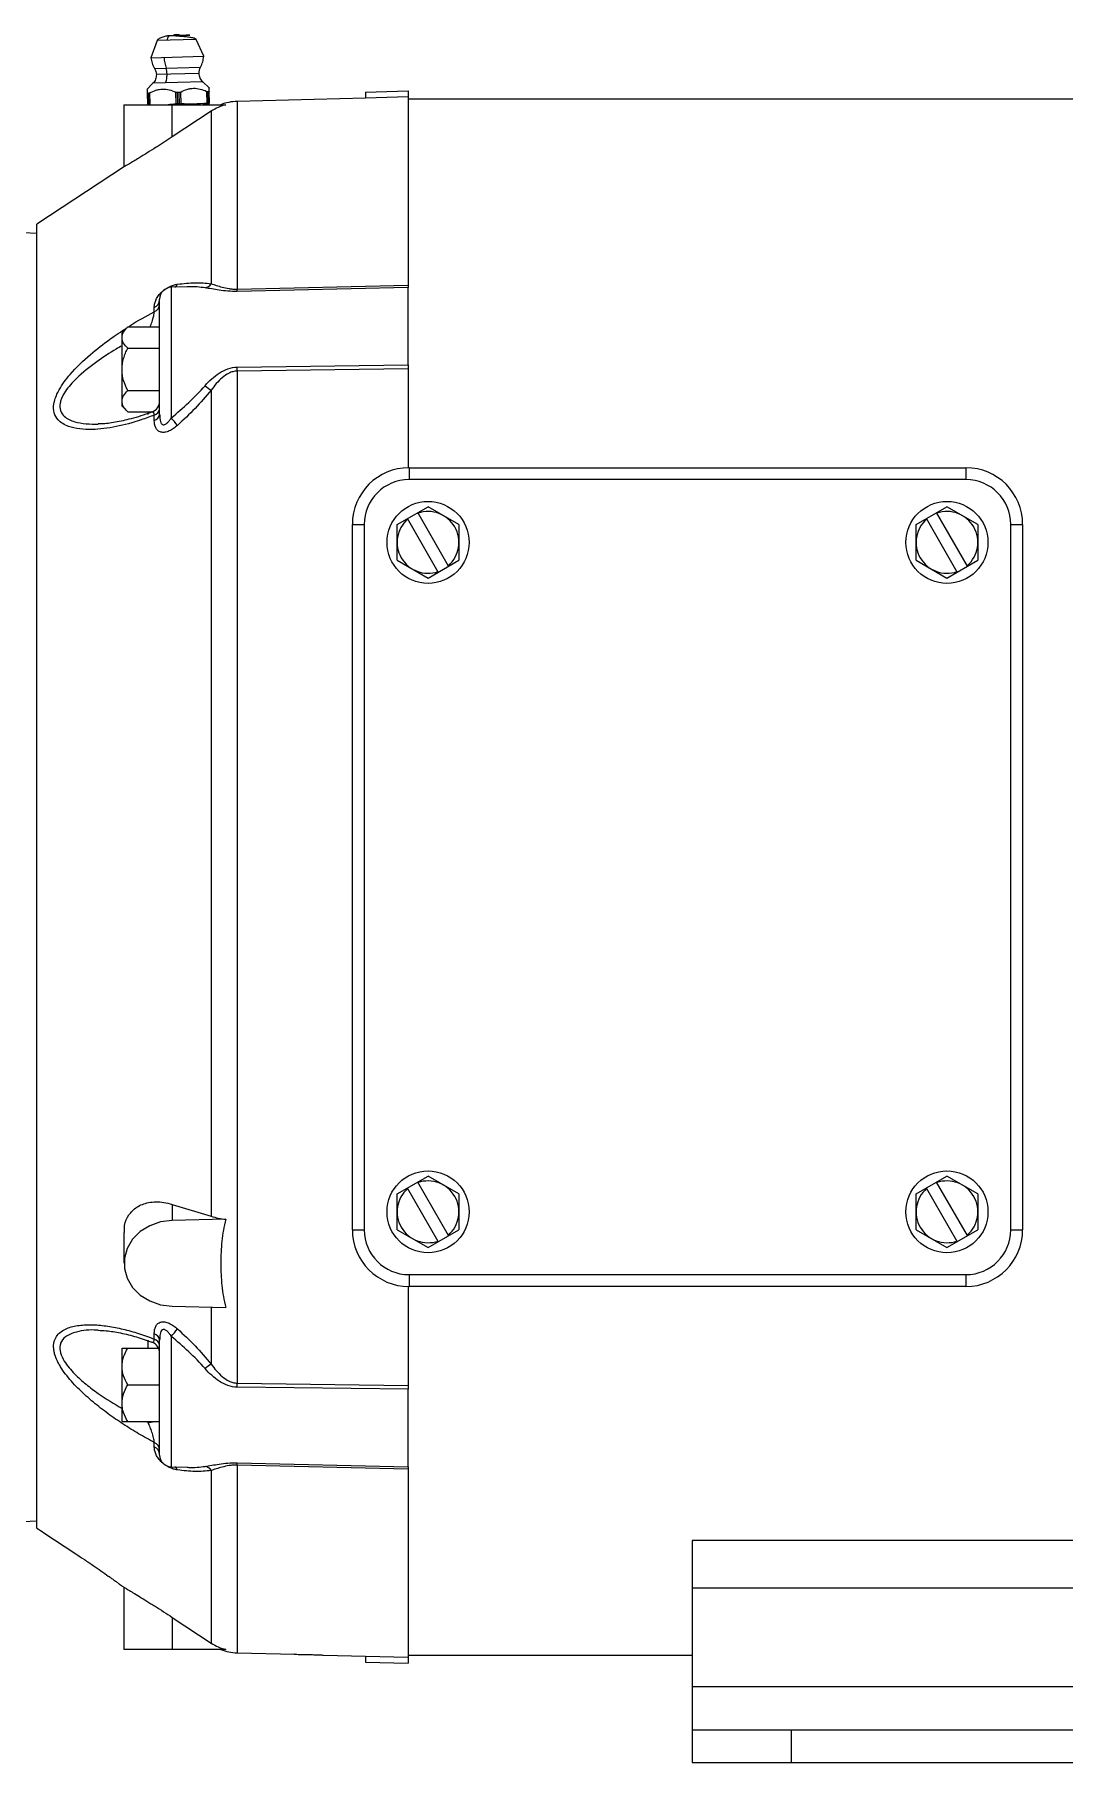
# Model space of a CAD drawing. Header units: inches. Extents: x -11.8 to 9.3, y -4.5 to 4.5.
# Drawn here: x -6.29 to -1.09, y -4.47 to 4.25 of the extents above; entities that cross this region are included whole.
import ezdxf

# ---------------------------------------------------------------- set-up
doc = ezdxf.new("R2010")
doc.units = ezdxf.units.IN
doc.header["$MEASUREMENT"] = 0

msp = doc.modelspace()

# ---------------------------------------------------------------- linework, layer by layer
at = {"color": 7, "linetype": 'Continuous', "lineweight": 15}
for p, q in [((-5.6733, 4.2245), (-5.7059, 4.1372)), ((-5.4764, 4.2296), (-5.6733, 4.2245)), ((-5.4392, 4.1442), (-5.4764, 4.2296)), ((-5.7059, 4.1372), (-5.4392, 4.1442)), ((-5.4113, 3.9842), (-5.4432, 4.0145)), ((-5.6952, 4.0079), (-5.7254, 3.976)), ((-5.7243, 3.9593), (-5.7228, 3.9)), ((-5.7187, 3.9572), (-5.7218, 3.9572)), ((-5.7203, 3.9005), (-5.7218, 3.9572)), ((-5.7187, 3.9572), (-5.7172, 3.9006)), ((-5.7101, 3.9003), (-5.7116, 3.9597)), ((-5.5807, 3.9631), (-5.5791, 3.9038)), ((-5.5648, 3.9613), (-5.5709, 3.9611)), ((-5.5695, 3.9044), (-5.5709, 3.9611)), ((-5.5648, 3.9613), (-5.5633, 3.9046)), ((-5.5536, 3.9044), (-5.5552, 3.9638)), ((-5.4243, 3.9672), (-5.4227, 3.9079)), ((-5.414, 3.9652), (-5.417, 3.9651)), ((-5.4156, 3.9085), (-5.417, 3.9651)), ((-5.414, 3.9652), (-5.4125, 3.9085)), ((-5.41, 3.9082), (-5.4115, 3.9675)), ((-4.6215, 3.9335), (-5.2702, 3.9165)), ((-4.6215, 3.9635), (-4.4065, 3.9691)), ((-4.6215, 3.9635), (-4.6215, 3.9334)), ((-4.4065, 3.939), (-4.6215, 3.9334)), ((-4.4065, 3.9691), (-4.4065, 2.9886)), ((4.4065, 3.928), (-4.4065, 3.928)), ((-5.8415, 3.9), (-5.8415, 3.5874)), ((-5.8415, 3.9), (-5.3268, 3.9)), ((-5.7172, 3.9006), (-5.7203, 3.9005)), ((-5.598, 3.7375), (-5.598, 3.9)), ((-5.4011, 3.867), (-5.598, 3.7375)), ((-5.5633, 3.9046), (-5.5695, 3.9044)), ((-5.5085, 3.9), (-5.442, 3.9017)), ((-5.442, 3.9017), (-5.414, 3.9085)), ((-5.4228, 3.9022), (-5.4093, 3.9051)), ((-5.4156, 3.9085), (-5.4125, 3.9085)), ((-5.4011, 3.867), (-5.4011, 2.9957)), ((-5.8387, 3.5876), (-6.2815, 3.2963)), ((-6.2815, 3.25), (-6.8439, 3.2795)), ((-6.2815, -3.2868), (-6.2815, 3.2963)), ((-5.5221, 2.9799), (-5.6031, 2.9778)), ((-5.2702, 2.9686), (-4.4065, 2.9886)), ((-4.4065, 2.9772), (-5.2702, 2.957)), ((-4.4065, 2.5861), (-4.4065, 2.9772)), ((-5.6615, 2.3373), (-5.6615, 2.9178)), ((-5.6885, 2.8543), (-5.6885, 2.876)), ((-5.8228, 2.7775), (-5.8515, 2.7488)), ((-5.8515, 2.3778), (-5.8515, 2.7488)), ((-5.8228, 2.7775), (-5.6615, 2.7775)), ((-5.8228, 2.6704), (-5.6615, 2.6704)), ((-5.2702, 2.5752), (-4.4065, 2.5861)), ((-4.4065, 2.566), (-5.2702, 2.5546)), ((-5.2702, 2.5546), (-5.2702, -2.5546)), ((-4.4065, 2.566), (-4.4065, 2.067)), ((-5.8228, 2.4562), (-5.6615, 2.4562)), ((-5.4011, 2.4586), (-5.4011, -1.7126)), ((-5.8515, 2.3778), (-5.8228, 2.3491)), ((-5.8228, 2.3491), (-5.6981, 2.3491)), ((-5.6885, 2.306), (-5.6885, 2.3328)), ((-4.4025, 2.067), (-1.5905, 2.067)), ((-4.4025, 2.067), (-4.4025, 2.007)), ((-1.5905, 2.007), (-4.4025, 2.007)), ((-1.5905, 2.067), (-1.5905, 2.007)), ((-4.4625, 1.7801), (-4.3065, 1.8701)), ((-4.2025, 1.5699), (-4.3585, 1.8401)), ((-4.1505, 1.7801), (-4.3065, 1.8701)), ((-1.8425, 1.7801), (-1.6865, 1.8701)), ((-1.5825, 1.5699), (-1.7385, 1.8401)), ((-1.5305, 1.7801), (-1.6865, 1.8701)), ((-4.6885, 1.781), (-4.6285, 1.781)), ((-4.6885, -1.781), (-4.6885, 1.781)), ((-4.6285, 1.781), (-4.6285, -1.781)), ((-4.4625, 1.5999), (-4.4625, 1.7801)), ((-4.2545, 1.5399), (-4.4105, 1.8101)), ((-4.1505, 1.7801), (-4.1505, 1.5999)), ((-1.8425, 1.5999), (-1.8425, 1.7801)), ((-1.6345, 1.5399), (-1.7905, 1.8101)), ((-1.5305, 1.7801), (-1.5305, 1.5999)), ((-1.3645, -1.781), (-1.3645, 1.781)), ((-1.3645, 1.781), (-1.3045, 1.781)), ((-1.3045, 1.781), (-1.3045, -1.781)), ((-4.4625, 1.5999), (-4.3065, 1.5099)), ((-4.3065, 1.5099), (-4.1505, 1.5999)), ((-1.8425, 1.5999), (-1.6865, 1.5099)), ((-1.6865, 1.5099), (-1.5305, 1.5999)), ((-4.4625, -1.5999), (-4.3065, -1.5099)), ((-4.2545, -1.8401), (-4.4105, -1.5699)), ((-4.2025, -1.8101), (-4.3585, -1.5399)), ((-4.1505, -1.5999), (-4.3065, -1.5099)), ((-1.8425, -1.5999), (-1.6865, -1.5099)), ((-1.6345, -1.8401), (-1.7905, -1.5699)), ((-1.5825, -1.8101), (-1.7385, -1.5399)), ((-1.5305, -1.5999), (-1.6865, -1.5099)), ((-5.598, -1.6523), (-5.4011, -1.7126)), ((-5.598, -1.6523), (-5.598, -1.7336)), ((-4.4625, -1.7801), (-4.4625, -1.5999)), ((-4.1505, -1.5999), (-4.1505, -1.7801)), ((-1.8425, -1.7801), (-1.8425, -1.5999)), ((-1.5305, -1.5999), (-1.5305, -1.7801)), ((-5.3268, -1.7274), (-5.598, -1.7336)), ((-5.8415, -1.7937), (-5.8415, -1.95)), ((-4.6885, -1.781), (-4.6285, -1.781)), ((-4.4625, -1.7801), (-4.3065, -1.8701)), ((-4.3065, -1.8701), (-4.1505, -1.7801)), ((-1.8425, -1.7801), (-1.6865, -1.8701)), ((-1.6865, -1.8701), (-1.5305, -1.7801)), ((-1.3645, -1.781), (-1.3045, -1.781)), ((-4.4065, -2.067), (-4.4065, -2.566)), ((-4.4025, -2.007), (-1.5905, -2.007)), ((-4.4025, -2.007), (-4.4025, -2.067)), ((-1.5905, -2.067), (-4.4025, -2.067)), ((-1.5905, -2.007), (-1.5905, -2.067)), ((-5.598, -2.1664), (-5.3268, -2.1726)), ((-5.6885, -2.3328), (-5.6885, -2.306)), ((-5.6615, -2.9178), (-5.6615, -2.3373)), ((-5.8515, -2.7488), (-5.8515, -2.3778)), ((-5.8228, -2.3778), (-5.6677, -2.3778)), ((-5.8228, -2.5633), (-5.6615, -2.5633)), ((-5.2702, -2.5546), (-4.4065, -2.566)), ((-4.4065, -2.5861), (-5.2702, -2.5752)), ((-4.4065, -2.9772), (-4.4065, -2.5861)), ((-5.8228, -2.7488), (-5.6615, -2.7488)), ((-5.6885, -2.876), (-5.6885, -2.8543)), ((-5.2702, -2.957), (-4.4065, -2.9772)), ((-5.6031, -2.9778), (-5.522, -2.9799)), ((-5.4011, -2.9957), (-5.4011, -3.867)), ((-4.4065, -2.9886), (-5.2702, -2.9686)), ((-4.4065, -2.9886), (-4.4065, -3.9691)), ((-6.8439, -3.2795), (-6.2815, -3.25)), ((-6.2459, -3.31), (-6.085, -3.4165)), ((3.5265, -3.349), (-2.9735, -3.349)), ((-2.9735, -3.349), (-2.9735, -4.47)), ((-5.8415, -3.5857), (-5.8415, -3.9)), ((-2.9735, -3.5882), (3.5265, -3.5882)), ((-5.598, -3.7375), (-5.4011, -3.867)), ((-5.598, -3.7375), (-5.598, -3.9)), ((-5.3268, -3.9), (-5.8415, -3.9)), ((-5.2702, -3.9165), (-4.9795, -3.9241)), ((-4.8344, -3.9279), (-4.834, -3.9279)), ((-4.834, -3.9279), (-4.6215, -3.9335)), ((-4.6215, -3.9334), (-4.4065, -3.939)), ((-4.6215, -3.9334), (-4.6215, -3.9635)), ((-4.6215, -3.9635), (-4.4065, -3.9691)), ((-4.4065, -3.9279), (-2.9735, -3.9279)), ((-4.4065, -3.928), (-2.9735, -3.928)), ((-2.9735, -4.0862), (3.5265, -4.0862)), ((-2.9735, -4.3056), (3.5265, -4.3056)), ((-2.4735, -4.3056), (-2.4735, -4.47)), ((-2.9735, -4.47), (3.5265, -4.47))]:
    msp.add_line(p, q, dxfattribs=at)
at = {"color": 8, "linetype": 'Continuous', "lineweight": 15}
for p, q in [((-5.4432, 4.0145), (-5.6952, 4.0079)), ((-5.6872, 4.0831), (-5.4551, 4.0892)), ((-5.4625, 4.0579), (-5.6781, 4.0523)), ((-5.2702, 3.9165), (-5.2702, 2.9686)), ((-5.6031, 2.9778), (-5.6031, 2.3187)), ((-5.7199, 2.3357), (-5.7199, 2.3491)), ((-5.4011, -2.1709), (-5.4011, -2.4586)), ((-5.7199, -2.3778), (-5.7199, -2.3386)), ((-5.6031, -2.3187), (-5.6031, -2.9778)), ((-5.2702, -2.9686), (-5.2702, -3.9165))]:
    msp.add_line(p, q, dxfattribs=at)
at = {"color": 7, "linetype": 'Continuous', "lineweight": 15, "flags": 128}
msp.add_lwpolyline([(-5.598, -1.7336), (-5.6567, -1.741), (-5.7117, -1.7601), (-5.7599, -1.79), (-5.7987, -1.8288), (-5.8258, -1.8745), (-5.8397, -1.9243), (-5.8397, -1.9757), (-5.8258, -2.0255), (-5.7987, -2.0712), (-5.7599, -2.11), (-5.7117, -2.1399), (-5.6567, -2.159), (-5.598, -2.1664)], dxfattribs=at)
at = {"color": 7, "linetype": 'Continuous', "lineweight": 15}
for centre in [(-4.3065, 1.69), (-1.6865, 1.69), (-4.3065, -1.69), (-1.6865, -1.69)]:
    msp.add_circle(centre, 0.207, dxfattribs=at)
for centre, radius, start, end in [((-5.5743, 4.207), 0.047, 64.79515, 118.20485), ((-5.2637, 3.6666), 0.25, 91.5, 110.99416), ((-5.6015, 2.9178), 0.06, 91.5, 180), ((-5.4415, 3.0232), 0.0489, 280.59884, 325.71739), ((-5.7919, 2.9628), 0.5217, 359.36547, 0.63453), ((-5.7068, 2.9176), 0.0454, 293.78607, 356.9186), ((-5.7065, 2.8956), 0.0451, 293.49917, 356.79843), ((-6.9525, 2.5649), 1.6823, 359.65078, 0.34922), ((-5.196, 2.777), 0.3787, 231.36534, 237.21814), ((-5.7215, 2.4043), 0.06, 290.21915, 359.99753), ((-5.699, 2.3691), 0.0378, 286.13881, 352.99842), ((-5.6987, 2.3421), 0.0375, 285.7369, 352.74494), ((-5.9274, 2.0163), 0.4434, 36.64955, 42.98883), ((-4.4025, 1.781), 0.286, 90, 180), ((-4.4025, 1.781), 0.226, 90, 180), ((-1.5905, 1.781), 0.286, 0, 90), ((-1.5905, 1.781), 0.226, 0, 90), ((-4.3065, 1.69), 0.156, 311.08749, 108.91251), ((-1.6865, 1.69), 0.156, 311.08749, 108.91251), ((-4.3065, 1.69), 0.156, 131.08749, 288.91251), ((-1.6865, 1.69), 0.156, 131.08749, 288.91251), ((-4.3065, -1.69), 0.156, 311.08749, 108.91251), ((-1.6865, -1.69), 0.156, 311.08749, 108.91251), ((-4.3065, -1.69), 0.156, 131.08749, 288.91251), ((-1.6865, -1.69), 0.156, 131.08749, 288.91251), ((-4.4025, -1.781), 0.286, 180, 270), ((-4.4025, -1.781), 0.226, 180, 270), ((-1.5905, -1.781), 0.226, 270, 0), ((-1.5905, -1.781), 0.286, 270, 0), ((-5.7215, -2.4043), 0.06, 0.00247, 69.76487), ((-5.6987, -2.3421), 0.0375, 7.25506, 74.2631), ((-5.699, -2.3691), 0.0378, 7.00158, 73.86119), ((-5.9274, -2.0163), 0.4434, 317.01117, 323.35045), ((-5.196, -2.777), 0.3787, 122.78186, 128.63466), ((-6.9525, -2.5649), 1.6823, 359.65078, 0.34922), ((-5.7065, -2.8956), 0.0451, 3.20157, 66.50083), ((-5.7068, -2.9176), 0.0454, 3.0814, 66.21393), ((-5.6015, -2.9178), 0.06, 180, 268.5), ((-5.7919, -2.9628), 0.5217, 359.36547, 0.63453), ((-5.4415, -3.0232), 0.0489, 34.28261, 79.40116), ((-5.2637, -3.6666), 0.25, 249.03192, 268.5)]:
    msp.add_arc(centre, radius, start, end, dxfattribs=at)
at = {"color": 8, "linetype": 'Continuous', "lineweight": 15}
for centre, radius, start, end in [((-5.6079, 3.0113), 0.0405, 305.3998, 333.30492), ((-5.7206, -2.6391), 0.1136, 270.32866, 285.01238), ((-5.6079, -3.0113), 0.0405, 26.69508, 54.6002)]:
    msp.add_arc(centre, radius, start, end, dxfattribs=at)
at = {"color": 7, "linetype": 'Continuous', "lineweight": 15}
for points, knots in [([(-5.6084, 4.2481), (-5.6142, 4.2477), (-5.6236, 4.2469), (-5.6361, 4.244), (-5.6462, 4.2411), (-5.6558, 4.2375), (-5.6642, 4.2334), (-5.6707, 4.2289), (-5.6724, 4.226), (-5.6733, 4.2245)], [0, 0, 0, 0, 0.174801, 0.27938, 0.396693, 0.527527, 0.672142, 0.830077, 1, 1, 1, 1]), ([(-5.6084, 4.2481), (-5.6116, 4.248), (-5.6152, 4.2459), (-5.6209, 4.2378), (-5.623, 4.2319), (-5.6241, 4.2258)], [0, 0, 0, 0, 0.5, 0.5, 1, 1, 1, 1]), ([(-5.5424, 4.2499), (-5.5377, 4.25), (-5.5326, 4.2501), (-5.5229, 4.2504), (-5.5182, 4.2505), (-5.5113, 4.2507), (-5.5092, 4.2507), (-5.5099, 4.2507), (-5.5128, 4.2506), (-5.5238, 4.2503), (-5.5318, 4.2501), (-5.5493, 4.2497), (-5.5588, 4.2494), (-5.5763, 4.249), (-5.5842, 4.2488), (-5.5979, 4.2484), (-5.6036, 4.2483), (-5.6084, 4.2481)], [0, 0, 0, 0, 0.125, 0.125, 0.25, 0.25, 0.375, 0.375, 0.5, 0.5, 0.625, 0.625, 0.75, 0.75, 0.875, 0.875, 1, 1, 1, 1]), ([(-5.4776, 4.2304), (-5.4789, 4.2316), (-5.482, 4.2343), (-5.4978, 4.2378), (-5.5201, 4.241), (-5.5449, 4.2437), (-5.5677, 4.2458), (-5.5861, 4.2472), (-5.5997, 4.2481), (-5.6057, 4.2481), (-5.6084, 4.2481)], [0, 0, 0, 0, 0.1374381, 0.3058685, 0.4664179, 0.6115631, 0.7371325, 0.8424094, 0.9290867, 1, 1, 1, 1]), ([(-5.7059, 4.1372), (-5.7043, 4.1277), (-5.701, 4.1086), (-5.6918, 4.0916), (-5.6872, 4.0831)], [0, 0, 0, 0, 0.5, 1, 1, 1, 1]), ([(-5.4551, 4.0892), (-5.4509, 4.0979), (-5.4427, 4.1154), (-5.4404, 4.1346), (-5.4392, 4.1442)], [0, 0, 0, 0, 0.5, 1, 1, 1, 1]), ([(-5.6781, 4.0523), (-5.6782, 4.0483), (-5.6785, 4.0401), (-5.6819, 4.0283), (-5.6873, 4.0172), (-5.6926, 4.0109), (-5.6952, 4.0079)], [0, 0, 0, 0, 0.247575, 0.5, 0.752425, 1, 1, 1, 1]), ([(-5.6872, 4.0831), (-5.6847, 4.0783), (-5.6796, 4.0686), (-5.6786, 4.0577), (-5.6781, 4.0523)], [0, 0, 0, 0, 0.5, 1, 1, 1, 1]), ([(-5.6322, 4.0095), (-5.6295, 4.0152), (-5.6273, 4.0222), (-5.6246, 4.0375), (-5.624, 4.0458), (-5.6242, 4.0537)], [0, 0, 0, 0, 0.5, 0.5, 1, 1, 1, 1]), ([(-5.4625, 4.0579), (-5.4623, 4.0634), (-5.4619, 4.0743), (-5.4573, 4.0842), (-5.4551, 4.0892)], [0, 0, 0, 0, 0.5, 1, 1, 1, 1]), ([(-5.443, 4.0143), (-5.4458, 4.0172), (-5.4514, 4.0232), (-5.4575, 4.034), (-5.4615, 4.0457), (-5.4622, 4.0539), (-5.4625, 4.0579)], [0, 0, 0, 0, 0.24746, 0.499884, 0.752368, 1, 1, 1, 1]), ([(-5.7248, 3.9754), (-5.7247, 3.9739), (-5.7247, 3.9719), (-5.7244, 3.9618), (-5.7243, 3.9593)], [0, 0, 0, 0, 0.757497, 1, 1, 1, 1]), ([(-5.7116, 3.9597), (-5.7013, 3.9652), (-5.6908, 3.9698), (-5.6746, 3.9747), (-5.6692, 3.9761), (-5.658, 3.978), (-5.6523, 3.9785), (-5.6353, 3.979), (-5.6241, 3.9776), (-5.6021, 3.9722), (-5.5912, 3.9681), (-5.5807, 3.9631)], [0, 0, 0, 0, 0.25, 0.25, 0.375, 0.375, 0.5, 0.5, 0.75, 0.75, 1, 1, 1, 1]), ([(-5.5552, 3.9638), (-5.5449, 3.9693), (-5.5344, 3.9739), (-5.5182, 3.9788), (-5.5127, 3.9802), (-5.5016, 3.9821), (-5.4959, 3.9826), (-5.4789, 3.9831), (-5.4677, 3.9817), (-5.4457, 3.9763), (-5.4348, 3.9722), (-5.4243, 3.9672)], [0, 0, 0, 0, 0.25, 0.25, 0.375, 0.375, 0.5, 0.5, 0.75, 0.75, 1, 1, 1, 1]), ([(-5.4115, 3.9675), (-5.4118, 3.9775), (-5.4121, 3.9885), (-5.4119, 3.984), (-5.4119, 3.9836)], [0, 0, 0, 0, 0.909729, 1, 1, 1, 1]), ([(-5.598, 3.7375), (-5.6255, 3.7196), (-5.6857, 3.6804), (-5.7634, 3.6324), (-5.8167, 3.6003), (-5.8413, 3.5858), (-5.8392, 3.5871), (-5.8386, 3.5874)], [0, 0, 0, 0, 0.234416, 0.514436, 0.715128, 0.916634, 1, 1, 1, 1]), ([(-5.6885, 2.876), (-5.6885, 2.8815), (-5.688, 2.8872), (-5.6858, 2.899), (-5.6841, 2.9052), (-5.6788, 2.918), (-5.6754, 2.9245), (-5.6666, 2.9377), (-5.6614, 2.9441), (-5.6523, 2.9533), (-5.649, 2.9563), (-5.6423, 2.9619), (-5.6389, 2.9646), (-5.6318, 2.9696), (-5.6281, 2.972), (-5.6208, 2.9763), (-5.6172, 2.9782), (-5.6062, 2.9836), (-5.5989, 2.9864), (-5.585, 2.9907), (-5.5782, 2.9922), (-5.5717, 2.9931)], [0, 0, 0, 0, 0.125, 0.125, 0.25, 0.25, 0.375, 0.375, 0.5, 0.5, 0.5625, 0.5625, 0.625, 0.625, 0.6875, 0.6875, 0.75, 0.75, 0.875, 0.875, 1, 1, 1, 1]), ([(-5.5717, 2.9931), (-5.5411, 2.9974), (-5.5115, 3.0001), (-5.4545, 3.0013), (-5.4271, 2.9998), (-5.4011, 2.9957)], [0, 0, 0, 0, 0.5, 0.5, 1, 1, 1, 1]), ([(-5.2702, 2.957), (-5.2866, 2.9566), (-5.3023, 2.9572), (-5.3329, 2.9598), (-5.3471, 2.9616), (-5.3741, 2.9656), (-5.3868, 2.9677), (-5.4105, 2.9717), (-5.4218, 2.9736), (-5.4325, 2.9752)], [0, 0, 0, 0, 0.25, 0.25, 0.5, 0.5, 0.75, 0.75, 1, 1, 1, 1]), ([(-5.4011, 2.9957), (-5.393, 2.9931), (-5.3845, 2.9904), (-5.3664, 2.9847), (-5.3567, 2.9817), (-5.3355, 2.9761), (-5.3241, 2.9734), (-5.3049, 2.9704), (-5.2983, 2.9696), (-5.2846, 2.9686), (-5.2774, 2.9684), (-5.2702, 2.9686)], [0, 0, 0, 0, 0.25, 0.25, 0.5, 0.5, 0.75, 0.75, 0.875, 0.875, 1, 1, 1, 1]), ([(-5.8515, 2.7239), (-5.8515, 2.7332), (-5.8487, 2.7424), (-5.8384, 2.7604), (-5.8312, 2.7691), (-5.8228, 2.7775)], [0, 0, 0, 0, 0.5, 0.5, 1, 1, 1, 1]), ([(-5.8228, 2.6704), (-5.8312, 2.6788), (-5.8383, 2.6873), (-5.846, 2.7007), (-5.848, 2.7052), (-5.8508, 2.7145), (-5.8515, 2.7192), (-5.8515, 2.7239)], [0, 0, 0, 0, 0.5, 0.5, 0.75, 0.75, 1, 1, 1, 1]), ([(-5.8515, 2.5633), (-5.8515, 2.5821), (-5.8486, 2.6004), (-5.8409, 2.6274), (-5.8378, 2.6363), (-5.8308, 2.6536), (-5.8269, 2.6621), (-5.8228, 2.6704)], [0, 0, 0, 0, 0.5, 0.5, 0.75, 0.75, 1, 1, 1, 1]), ([(-5.8228, 2.4562), (-5.8311, 2.4728), (-5.8384, 2.4902), (-5.846, 2.517), (-5.848, 2.5261), (-5.8508, 2.5445), (-5.8515, 2.5539), (-5.8515, 2.5633)], [0, 0, 0, 0, 0.5, 0.5, 0.75, 0.75, 1, 1, 1, 1]), ([(-5.4325, 2.4812), (-5.4218, 2.4932), (-5.4105, 2.5047), (-5.3867, 2.5261), (-5.3741, 2.5361), (-5.3472, 2.5536), (-5.333, 2.561), (-5.3024, 2.5718), (-5.2866, 2.5749), (-5.2702, 2.5752)], [0, 0, 0, 0, 0.25, 0.25, 0.5, 0.5, 0.75, 0.75, 1, 1, 1, 1]), ([(-5.2702, 2.5546), (-5.2774, 2.5546), (-5.2845, 2.5536), (-5.2982, 2.5501), (-5.3049, 2.5475), (-5.3241, 2.5383), (-5.3354, 2.5303), (-5.3566, 2.5122), (-5.3664, 2.5021), (-5.3845, 2.4811), (-5.393, 2.4701), (-5.4011, 2.4586)], [0, 0, 0, 0, 0.125, 0.125, 0.25, 0.25, 0.5, 0.5, 0.75, 0.75, 1, 1, 1, 1]), ([(-5.8515, 2.4026), (-5.8515, 2.4119), (-5.8487, 2.4211), (-5.8384, 2.4391), (-5.8312, 2.4478), (-5.8228, 2.4562)], [0, 0, 0, 0, 0.5, 0.5, 1, 1, 1, 1]), ([(-5.6031, 2.3187), (-5.5727, 2.3437), (-5.5431, 2.3696), (-5.4861, 2.4236), (-5.4587, 2.4517), (-5.4325, 2.4812)], [0, 0, 0, 0, 0.5, 0.5, 1, 1, 1, 1]), ([(-5.4011, 2.4586), (-5.4271, 2.4266), (-5.4545, 2.396), (-5.5115, 2.3369), (-5.5411, 2.3085), (-5.5717, 2.281)], [0, 0, 0, 0, 0.5, 0.5, 1, 1, 1, 1]), ([(-5.8228, 2.3491), (-5.8312, 2.3575), (-5.8383, 2.366), (-5.846, 2.3794), (-5.848, 2.3839), (-5.8508, 2.3932), (-5.8515, 2.3979), (-5.8515, 2.4026)], [0, 0, 0, 0, 0.5, 0.5, 0.75, 0.75, 1, 1, 1, 1]), ([(-5.7015, 2.3484), (-5.7074, 2.346), (-5.7463, 2.3302), (-5.8117, 2.3116), (-5.8931, 2.2944), (-5.945, 2.2875), (-5.9686, 2.2879), (-5.9712, 2.288)], [0, 0, 0, 0, 0.06363, 0.413848, 0.703047, 0.967437, 1, 1, 1, 1]), ([(-5.5717, 2.281), (-5.5782, 2.2752), (-5.5849, 2.2698), (-5.5988, 2.2603), (-5.6061, 2.256), (-5.6207, 2.2495), (-5.6281, 2.2472), (-5.6387, 2.2455), (-5.6421, 2.2452), (-5.6489, 2.2454), (-5.6521, 2.2458), (-5.6612, 2.2479), (-5.6666, 2.2507), (-5.6753, 2.2583), (-5.6788, 2.2631), (-5.6866, 2.2792), (-5.6885, 2.2923), (-5.6885, 2.306)], [0, 0, 0, 0, 0.125, 0.125, 0.25, 0.25, 0.375, 0.375, 0.4375, 0.4375, 0.5, 0.5, 0.625, 0.625, 0.75, 0.75, 1, 1, 1, 1]), ([(-5.6615, 2.3373), (-5.6615, 2.3271), (-5.661, 2.3169), (-5.6582, 2.3028), (-5.6568, 2.2982), (-5.6539, 2.2923), (-5.6527, 2.2905), (-5.65, 2.2874), (-5.6484, 2.2861), (-5.6448, 2.2844), (-5.6428, 2.284), (-5.6387, 2.2841), (-5.6366, 2.2846), (-5.6324, 2.2863), (-5.6303, 2.2875), (-5.6263, 2.2903), (-5.6244, 2.2919), (-5.6188, 2.2971), (-5.6153, 2.3011), (-5.6089, 2.3096), (-5.6059, 2.314), (-5.6031, 2.3187)], [0, 0, 0, 0, 0.25, 0.25, 0.375, 0.375, 0.4375, 0.4375, 0.5, 0.5, 0.5625, 0.5625, 0.625, 0.625, 0.6875, 0.6875, 0.75, 0.75, 0.875, 0.875, 1, 1, 1, 1]), ([(-5.8386, -1.7937), (-5.8391, -1.7817), (-5.8404, -1.7483), (-5.8183, -1.7028), (-5.7771, -1.6621), (-5.7161, -1.6391), (-5.6533, -1.638), (-5.6123, -1.6486), (-5.598, -1.6523)], [0, 0, 0, 0, 0.097735, 0.27061, 0.450568, 0.649757, 0.877828, 1, 1, 1, 1]), ([(-5.3268, -1.7274), (-5.3321, -1.7456), (-5.3361, -1.764), (-5.3428, -1.8009), (-5.3453, -1.8194), (-5.3513, -1.8751), (-5.3531, -1.9124), (-5.3531, -1.9875), (-5.3513, -2.0249), (-5.3453, -2.0806), (-5.3428, -2.0991), (-5.3361, -2.136), (-5.3321, -2.1544), (-5.3268, -2.1726)], [0, 0, 0, 0, 0.125, 0.125, 0.25, 0.25, 0.5, 0.5, 0.75, 0.75, 0.875, 0.875, 1, 1, 1, 1]), ([(-5.6885, -2.8543), (-5.7149, -2.8404), (-5.7414, -2.8257), (-5.7939, -2.7948), (-5.8199, -2.7787), (-5.8713, -2.745), (-5.8968, -2.7275), (-5.947, -2.6907), (-5.9718, -2.6715), (-6.0205, -2.6309), (-6.0442, -2.6098), (-6.0777, -2.5768), (-6.0885, -2.5656), (-6.1095, -2.5425), (-6.1197, -2.5306), (-6.1388, -2.5065), (-6.1477, -2.4943), (-6.1598, -2.4757), (-6.1636, -2.4695), (-6.1708, -2.4569), (-6.1742, -2.4505), (-6.1834, -2.4315), (-6.1883, -2.419), (-6.1933, -2.4005), (-6.1946, -2.3943), (-6.1964, -2.3824), (-6.1973, -2.3709), (-6.1966, -2.36), (-6.195, -2.3494), (-6.1937, -2.3443), (-6.1889, -2.3298), (-6.1841, -2.3213), (-6.1722, -2.3061), (-6.1649, -2.2995), (-6.1489, -2.2881), (-6.1401, -2.2833), (-6.1211, -2.2753), (-6.111, -2.2719), (-6.09, -2.2667), (-6.0791, -2.2647), (-6.0567, -2.2617), (-6.0452, -2.2608), (-6.0217, -2.2599), (-6.0096, -2.2599), (-5.9731, -2.2612), (-5.9482, -2.2636), (-5.8978, -2.2711), (-5.8722, -2.2762), (-5.8203, -2.2887), (-5.794, -2.2961), (-5.7414, -2.3129), (-5.715, -2.3224), (-5.6885, -2.3328)], [0, 0, 0, 0, 0.0625, 0.0625, 0.125, 0.125, 0.1875, 0.1875, 0.25, 0.25, 0.3125, 0.3125, 0.34375, 0.34375, 0.375, 0.375, 0.40625, 0.40625, 0.421875, 0.421875, 0.4375, 0.4375, 0.46875, 0.46875, 0.484375, 0.484375, 0.5, 0.515625, 0.515625, 0.53125, 0.53125, 0.5625, 0.5625, 0.59375, 0.59375, 0.625, 0.625, 0.65625, 0.65625, 0.6875, 0.6875, 0.71875, 0.71875, 0.75, 0.75, 0.8125, 0.8125, 0.875, 0.875, 0.9375, 0.9375, 1, 1, 1, 1]), ([(-5.6885, -2.306), (-5.6885, -2.2991), (-5.688, -2.2925), (-5.6858, -2.2799), (-5.6841, -2.2739), (-5.6788, -2.2631), (-5.6754, -2.2584), (-5.6666, -2.2507), (-5.6614, -2.248), (-5.6523, -2.2458), (-5.649, -2.2454), (-5.6423, -2.2452), (-5.6389, -2.2455), (-5.6318, -2.2466), (-5.6281, -2.2474), (-5.6208, -2.2497), (-5.6172, -2.2511), (-5.6062, -2.256), (-5.5989, -2.2602), (-5.585, -2.2697), (-5.5782, -2.2752), (-5.5717, -2.281)], [0, 0, 0, 0, 0.125, 0.125, 0.25, 0.25, 0.375, 0.375, 0.5, 0.5, 0.5625, 0.5625, 0.625, 0.625, 0.6875, 0.6875, 0.75, 0.75, 0.875, 0.875, 1, 1, 1, 1]), ([(-5.9715, -2.2882), (-5.9581, -2.2887), (-5.9225, -2.2899), (-5.8577, -2.301), (-5.7807, -2.3198), (-5.7272, -2.339), (-5.7012, -2.3483)], [0, 0, 0, 0, 0.161767, 0.42879, 0.723195, 1, 1, 1, 1]), ([(-5.6031, -2.3187), (-5.6059, -2.314), (-5.6089, -2.3095), (-5.6153, -2.3011), (-5.6188, -2.2971), (-5.6263, -2.2901), (-5.6303, -2.2872), (-5.6366, -2.2846), (-5.6387, -2.2841), (-5.6429, -2.284), (-5.6448, -2.2844), (-5.6502, -2.2869), (-5.6529, -2.2904), (-5.6569, -2.2983), (-5.6582, -2.3028), (-5.661, -2.317), (-5.6615, -2.3271), (-5.6615, -2.3373)], [0, 0, 0, 0, 0.125, 0.125, 0.25, 0.25, 0.375, 0.375, 0.4375, 0.4375, 0.5, 0.5, 0.625, 0.625, 0.75, 0.75, 1, 1, 1, 1]), ([(-5.4325, -2.4812), (-5.4587, -2.4517), (-5.4861, -2.4236), (-5.5431, -2.3696), (-5.5727, -2.3437), (-5.6031, -2.3187)], [0, 0, 0, 0, 0.5, 0.5, 1, 1, 1, 1]), ([(-5.5717, -2.281), (-5.5411, -2.3085), (-5.5115, -2.3369), (-5.4545, -2.396), (-5.4271, -2.4266), (-5.4011, -2.4586)], [0, 0, 0, 0, 0.5, 0.5, 1, 1, 1, 1]), ([(-5.8515, -2.4705), (-5.8515, -2.4544), (-5.8487, -2.4385), (-5.8384, -2.4072), (-5.8312, -2.3923), (-5.8228, -2.3778)], [0, 0, 0, 0, 0.5, 0.5, 1, 1, 1, 1]), ([(-5.8515, -2.3778), (-5.8515, -2.3778), (-5.8486, -2.3778), (-5.8409, -2.3778), (-5.8378, -2.3778), (-5.8308, -2.3778), (-5.8269, -2.3778), (-5.8228, -2.3778)], [0, 0, 0, 0, 0.5, 0.5, 0.75, 0.75, 1, 1, 1, 1]), ([(-5.8228, -2.5633), (-5.8312, -2.5487), (-5.8383, -2.5338), (-5.846, -2.5107), (-5.848, -2.5029), (-5.8508, -2.4869), (-5.8515, -2.4786), (-5.8515, -2.4705)], [0, 0, 0, 0, 0.5, 0.5, 0.75, 0.75, 1, 1, 1, 1]), ([(-5.2702, -2.5752), (-5.2866, -2.5749), (-5.3023, -2.5719), (-5.3329, -2.5611), (-5.3471, -2.5536), (-5.3741, -2.5361), (-5.3868, -2.5261), (-5.4105, -2.5047), (-5.4218, -2.4932), (-5.4325, -2.4812)], [0, 0, 0, 0, 0.25, 0.25, 0.5, 0.5, 0.75, 0.75, 1, 1, 1, 1]), ([(-5.4011, -2.4586), (-5.393, -2.4701), (-5.3845, -2.4811), (-5.3664, -2.5021), (-5.3567, -2.5121), (-5.3355, -2.5303), (-5.3241, -2.5383), (-5.3049, -2.5475), (-5.2983, -2.55), (-5.2846, -2.5536), (-5.2774, -2.5546), (-5.2702, -2.5546)], [0, 0, 0, 0, 0.25, 0.25, 0.5, 0.5, 0.75, 0.75, 0.875, 0.875, 1, 1, 1, 1]), ([(-5.8515, -2.656), (-5.8515, -2.6399), (-5.8487, -2.624), (-5.8384, -2.5927), (-5.8312, -2.5778), (-5.8228, -2.5633)], [0, 0, 0, 0, 0.5, 0.5, 1, 1, 1, 1]), ([(-5.8228, -2.7488), (-5.8312, -2.7342), (-5.8383, -2.7193), (-5.846, -2.6962), (-5.848, -2.6884), (-5.8508, -2.6724), (-5.8515, -2.6641), (-5.8515, -2.656)], [0, 0, 0, 0, 0.5, 0.5, 0.75, 0.75, 1, 1, 1, 1]), ([(-5.8515, -2.7488), (-5.8515, -2.7488), (-5.8486, -2.7488), (-5.8409, -2.7488), (-5.8378, -2.7488), (-5.8308, -2.7488), (-5.8269, -2.7488), (-5.8228, -2.7488)], [0, 0, 0, 0, 0.5, 0.5, 0.75, 0.75, 1, 1, 1, 1]), ([(-5.6885, -2.8543), (-5.6886, -2.8512), (-5.689, -2.8475), (-5.6904, -2.8393), (-5.6913, -2.8348), (-5.6946, -2.8214), (-5.6974, -2.812), (-5.7034, -2.7941), (-5.7066, -2.7853), (-5.7132, -2.7685), (-5.7165, -2.7605), (-5.7199, -2.7526)], [0, 0, 0, 0, 0.125, 0.125, 0.25, 0.25, 0.5, 0.5, 0.75, 0.75, 1, 1, 1, 1]), ([(-5.5717, -2.9931), (-5.5782, -2.9922), (-5.5849, -2.9907), (-5.5988, -2.9864), (-5.6061, -2.9836), (-5.6207, -2.9766), (-5.6281, -2.9722), (-5.6387, -2.9647), (-5.6421, -2.9621), (-5.6489, -2.9564), (-5.6521, -2.9534), (-5.6612, -2.9443), (-5.6666, -2.9377), (-5.6753, -2.9246), (-5.6788, -2.918), (-5.6866, -2.8989), (-5.6885, -2.887), (-5.6885, -2.876)], [0, 0, 0, 0, 0.125, 0.125, 0.25, 0.25, 0.375, 0.375, 0.4375, 0.4375, 0.5, 0.5, 0.625, 0.625, 0.75, 0.75, 1, 1, 1, 1]), ([(-5.4325, -2.9752), (-5.4218, -2.9736), (-5.4105, -2.9717), (-5.3867, -2.9677), (-5.3741, -2.9656), (-5.3472, -2.9616), (-5.333, -2.9598), (-5.3024, -2.9572), (-5.2866, -2.9566), (-5.2702, -2.957)], [0, 0, 0, 0, 0.25, 0.25, 0.5, 0.5, 0.75, 0.75, 1, 1, 1, 1]), ([(-5.4011, -2.9957), (-5.4271, -2.9998), (-5.4545, -3.0013), (-5.5115, -3.0001), (-5.5411, -2.9974), (-5.5717, -2.9931)], [0, 0, 0, 0, 0.5, 0.5, 1, 1, 1, 1]), ([(-5.2702, -2.9686), (-5.2774, -2.9684), (-5.2845, -2.9686), (-5.2982, -2.9696), (-5.3049, -2.9704), (-5.3241, -2.9734), (-5.3354, -2.976), (-5.3566, -2.9817), (-5.3664, -2.9847), (-5.3845, -2.9904), (-5.393, -2.9931), (-5.4011, -2.9957)], [0, 0, 0, 0, 0.125, 0.125, 0.25, 0.25, 0.5, 0.5, 0.75, 0.75, 1, 1, 1, 1]), ([(-6.085, -3.4165), (-6.0701, -3.4263), (-6.0555, -3.4361), (-6.0337, -3.4507), (-6.0265, -3.4556), (-6.0122, -3.4654), (-6.005, -3.4702), (-5.984, -3.4847), (-5.9705, -3.494), (-5.9448, -3.512), (-5.9324, -3.5206), (-5.9149, -3.533), (-5.9093, -3.537), (-5.8986, -3.5446), (-5.8935, -3.5482), (-5.8839, -3.5551), (-5.8794, -3.5583), (-5.8709, -3.5644), (-5.867, -3.5673), (-5.8564, -3.5749), (-5.851, -3.5788), (-5.8453, -3.5829), (-5.8439, -3.584), (-5.842, -3.5854), (-5.8415, -3.5857), (-5.8415, -3.5857)], [0, 0, 0, 0, 0.125, 0.125, 0.1875, 0.1875, 0.25, 0.25, 0.375, 0.375, 0.5, 0.5, 0.5625, 0.5625, 0.625, 0.625, 0.6875, 0.6875, 0.75, 0.75, 0.875, 0.875, 0.9375, 0.9375, 1, 1, 1, 1]), ([(-5.8415, -3.5857), (-5.8415, -3.5857), (-5.841, -3.586), (-5.8392, -3.5871), (-5.8378, -3.5879), (-5.8324, -3.5911), (-5.827, -3.5943), (-5.8166, -3.6004), (-5.8127, -3.6028), (-5.8044, -3.6077), (-5.7999, -3.6104), (-5.7855, -3.6191), (-5.7746, -3.6257), (-5.7513, -3.64), (-5.7389, -3.6476), (-5.7192, -3.6599), (-5.7124, -3.6641), (-5.6987, -3.6727), (-5.6918, -3.677), (-5.6709, -3.6903), (-5.6566, -3.6995), (-5.6274, -3.7183), (-5.6127, -3.7279), (-5.598, -3.7375)], [0, 0, 0, 0, 0.0625, 0.0625, 0.125, 0.125, 0.25, 0.25, 0.3125, 0.3125, 0.375, 0.375, 0.5, 0.5, 0.625, 0.625, 0.6875, 0.6875, 0.75, 0.75, 0.875, 0.875, 1, 1, 1, 1]), ([(-4.9795, -3.9241), (-4.9797, -3.9241), (-4.981, -3.9241), (-4.9756, -3.9241), (-4.9633, -3.9242), (-4.9437, -3.9245), (-4.9201, -3.9249), (-4.895, -3.9256), (-4.8711, -3.9264), (-4.8514, -3.9271), (-4.8391, -3.9276), (-4.8357, -3.9278), (-4.8344, -3.9279)], [0, 0, 0, 0, 0.013263, 0.127627, 0.241992, 0.356376, 0.470765, 0.585139, 0.6995, 0.813872, 0.92826, 1, 1, 1, 1])]:
    msp.add_open_spline(points, degree=3, knots=knots, dxfattribs=at)
for points in [[(-5.6393, 4.139), (-5.6379, 4.12), (-5.6344, 4.101), (-5.6292, 4.0846)], [(-5.6242, 4.0537), (-5.6245, 4.0644), (-5.6263, 4.0754), (-5.6292, 4.0846)], [(-5.7218, 3.9572), (-5.7235, 3.9571), (-5.7243, 3.9579), (-5.7243, 3.9593)], [(-5.7116, 3.9597), (-5.7144, 3.9582), (-5.7169, 3.9573), (-5.7187, 3.9572)], [(-5.5709, 3.9611), (-5.5745, 3.961), (-5.5778, 3.9618), (-5.5807, 3.9631)], [(-5.5552, 3.9638), (-5.5579, 3.9623), (-5.5613, 3.9614), (-5.5648, 3.9613)], [(-5.417, 3.9651), (-5.4189, 3.9651), (-5.4214, 3.9659), (-5.4243, 3.9672)], [(-5.4115, 3.9675), (-5.4115, 3.9661), (-5.4123, 3.9653), (-5.414, 3.9652)], [(-5.7203, 3.9005), (-5.7219, 3.9004), (-5.7228, 3.9003), (-5.7228, 3.9)], [(-5.7172, 3.9006), (-5.7155, 3.9006), (-5.713, 3.9005), (-5.7101, 3.9003)], [(-5.5791, 3.9038), (-5.5925, 3.9022), (-5.6059, 3.9009), (-5.6193, 3.9)], [(-5.5695, 3.9044), (-5.5729, 3.9043), (-5.5762, 3.9041), (-5.5791, 3.9038)], [(-5.5633, 3.9046), (-5.5599, 3.9047), (-5.5566, 3.9046), (-5.5536, 3.9044)], [(-5.4227, 3.9079), (-5.4445, 3.9053), (-5.4881, 3.9018), (-5.5318, 3.903), (-5.5536, 3.9044)], [(-5.4156, 3.9085), (-5.4173, 3.9084), (-5.4198, 3.9082), (-5.4227, 3.9079)], [(-5.41, 3.9082), (-5.41, 3.9085), (-5.4108, 3.9086), (-5.4125, 3.9085)], [(-5.3268, 3.9), (-5.3534, 3.8931), (-5.3781, 3.8821), (-5.4011, 3.867)], [(-4.4065, 2.9886), (-4.4065, 2.9835), (-4.4065, 2.9797), (-4.4065, 2.9772)], [(-4.4065, 2.5861), (-4.4065, 2.5787), (-4.4065, 2.572), (-4.4065, 2.566)], [(-5.4011, -1.7126), (-5.3781, -1.7196), (-5.3533, -1.7246), (-5.3268, -1.7274)], [(-4.4065, -2.566), (-4.4065, -2.572), (-4.4065, -2.5787), (-4.4065, -2.5861)], [(-4.4065, -2.9772), (-4.4065, -2.9797), (-4.4065, -2.9835), (-4.4065, -2.9886)], [(-6.2815, -3.2868), (-6.2697, -3.2943), (-6.2579, -3.3021), (-6.2459, -3.31)], [(-5.4011, -3.867), (-5.3781, -3.8821), (-5.3534, -3.8931), (-5.3268, -3.9)]]:
    msp.add_open_spline(points, degree=3, dxfattribs=at)
at = {"color": 8, "linetype": 'Continuous', "lineweight": 15}
for points, knots in [([(-5.4325, 2.9752), (-5.4587, 2.9785), (-5.4873, 2.9822), (-5.5194, 2.9797), (-5.5221, 2.9795)], [0, 0, 0, 0, 0.914557, 1, 1, 1, 1]), ([(-5.8207, 2.7775), (-5.8177, 2.7795), (-5.7744, 2.8087), (-5.7299, 2.8323), (-5.6885, 2.8543)], [0, 0, 0, 0, 0.070232, 1, 1, 1, 1]), ([(-5.71, 2.7775), (-5.7083, 2.7816), (-5.7031, 2.7943), (-5.6961, 2.8157), (-5.6907, 2.8368), (-5.6888, 2.8487), (-5.6886, 2.853), (-5.6885, 2.8543)], [0, 0, 0, 0, 0.168542, 0.518628, 0.776268, 0.932983, 1, 1, 1, 1]), ([(-5.6885, 2.3328), (-5.7106, 2.3245), (-5.7753, 2.3002), (-5.8818, 2.2716), (-5.986, 2.2583), (-6.066, 2.2611), (-6.1267, 2.2743), (-6.1728, 2.301), (-6.1966, 2.3424), (-6.198, 2.377), (-6.1901, 2.4166), (-6.1681, 2.468), (-6.1064, 2.551), (-6.0168, 2.6365), (-5.9186, 2.7137), (-5.8558, 2.7545), (-5.827, 2.7733)], [0, 0, 0, 0, 0.058676, 0.172413, 0.285937, 0.348523, 0.410964, 0.485067, 0.533006, 0.581178, 0.593633, 0.648712, 0.722795, 0.83018, 0.92201, 1, 1, 1, 1]), ([(-5.8515, 2.6826), (-5.8614, 2.6772), (-5.905, 2.6532), (-5.9842, 2.6001), (-6.0735, 2.5295), (-6.1358, 2.46), (-6.1586, 2.4161), (-6.1666, 2.3829), (-6.1651, 2.3536), (-6.1406, 2.3192), (-6.0941, 2.2979), (-6.034, 2.2874), (-5.9922, 2.2875), (-5.9712, 2.2876)], [0, 0, 0, 0, 0.042822, 0.188579, 0.354853, 0.465298, 0.544006, 0.561476, 0.628699, 0.696923, 0.806735, 0.903319, 1, 1, 1, 1]), ([(-5.6885, 2.3328), (-5.6888, 2.3363), (-5.6892, 2.3406), (-5.6913, 2.3463), (-5.6947, 2.3497), (-5.699, 2.3482), (-5.7011, 2.3475)], [0, 0, 0, 0, 0.255763, 0.314163, 0.659132, 1, 1, 1, 1]), ([(-5.9715, -2.288), (-5.9739, -2.2878), (-6.0135, -2.2843), (-6.0732, -2.2915), (-6.1358, -2.3154), (-6.1586, -2.3432), (-6.1666, -2.3706), (-6.1651, -2.4009), (-6.1406, -2.4528), (-6.0942, -2.5075), (-6.0339, -2.5613), (-5.9544, -2.6212), (-5.8919, -2.659), (-5.8515, -2.6834)], [0, 0, 0, 0, 0.010933, 0.177265, 0.287748, 0.366483, 0.383959, 0.451206, 0.519453, 0.629303, 0.725921, 0.822778, 1, 1, 1, 1]), ([(-5.7009, -2.3475), (-5.6989, -2.3482), (-5.6947, -2.3497), (-5.6905, -2.3455), (-5.6888, -2.3387), (-5.6886, -2.3341), (-5.6885, -2.3328)], [0, 0, 0, 0, 0.3360933, 0.683256, 0.9112213, 1, 1, 1, 1]), ([(-5.7276, -2.7488), (-5.7261, -2.7496), (-5.7236, -2.7509), (-5.721, -2.7521), (-5.7199, -2.7526)], [0, 0, 0, 0, 0.579582, 1, 1, 1, 1]), ([(-5.522, -2.9795), (-5.5198, -2.9797), (-5.4877, -2.9823), (-5.4591, -2.9786), (-5.4325, -2.9752)], [0, 0, 0, 0, 0.070453, 1, 1, 1, 1])]:
    msp.add_open_spline(points, degree=3, knots=knots, dxfattribs=at)

doc.saveas('drawing.dxf')
